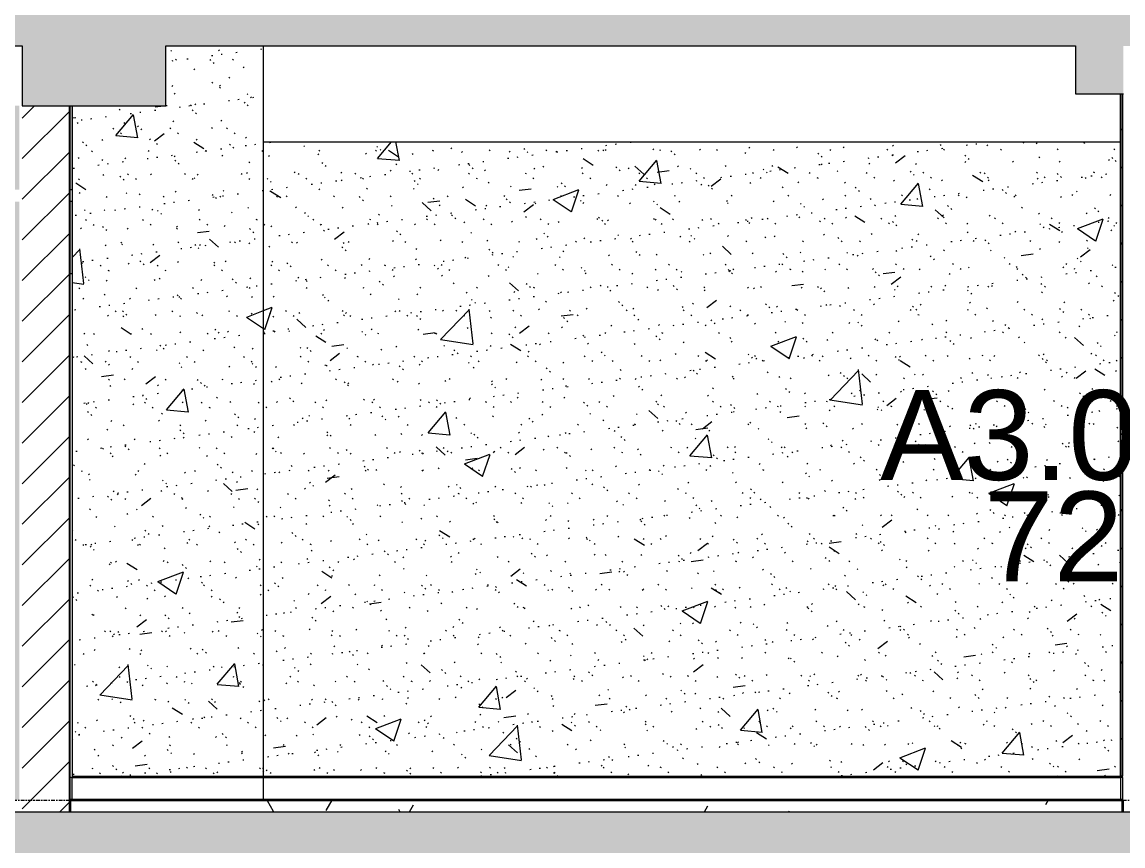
# Model space of a CAD drawing. Header units: millimetres. Extents: x 3451 to 201731, y -8641 to 35300.
# Drawn here: x 167092 to 171691, y 22408 to 25850 of the extents above; entities that cross this region are included whole.
import ezdxf

# ---------------------------------------------------------------- set-up
doc = ezdxf.new("R2010")
doc.units = ezdxf.units.MM
doc.linetypes.add('Centre', pattern=[31.75, 6.35, -4.7625, 15.875, -4.7625])
for name, color, linetype, lineweight in [('0-2', 50, 'Continuous', 5), ('A-AREA-IDEN', 2, 'Continuous', 9), ('A-CLNG', 13, 'Continuous', 9), ('A-DETL-GENF-1', 7, 'Continuous', 9), ('A-DETL-THIN', 151, 'Continuous', 9), ('A-FLOR-1', 10, 'Continuous', 35), ('A-FLOR-HRAL', 11, 'Continuous', 9), ('A-FLOR-HRAL-1', 253, 'Continuous', 9), ('A-FLOR-HRAL-2', 53, 'Continuous', 18), ('A-FLOR-LEVL-2', 51, 'Centre', 9), ('A-FLOR-PATT-4', 67, 'Continuous', 9), ('A-WALL-1', 113, 'Continuous', 25), ('A-WALL-3', 7, 'Continuous', 9), ('A-WALL-PATT-1', 7, 'Continuous', 9), ('A-WALL-PATT-2', 9, 'Continuous', 9), ('A-WALL-PATT-4', 111, 'Continuous', 9), ('I-WALL', 2, 'Continuous', 9), ('I-WALL-1', 7, 'Continuous', 9), ('I-WALL-3', 250, 'Continuous', 25), ('S-BEAM-3', 7, 'Continuous', 9)]:
    doc.layers.add(name, color=color, linetype=linetype, lineweight=lineweight)
doc.styles.add('Arial_1', font='arial.ttf', dxfattribs={"height": 375})
pattern_1 = [(50, (-51987.05, 14125), (1093.104, -95.634), [114.3, -1257.3]), (355, (-51987, 14125), (-211.457, 1146.34), [91.44, -1005.84]), (100.451, (-51896, 14117), (881.656, 1050.7), [97.14, -1068.54]), (46.184, (-51987, 14429.8), (1626.475, -252.26), [171.45, -1885.95]), (96.636, (-51851.5, 14408.8), (1424.42, 1484.57), [145.71, -1602.81]), (351.184, (-51987, 14429.8), (1424.43, 1484.55), [137.16, -1508.76]), (21, (-51834.65, 14353.6), (909.686, -613.59), [114.3, -1257.3]), (326, (-51834.7, 14353.6), (370.81, 1105.13), [91.44, -1005.84]), (71.451, (-51758.8, 14302.5), (1280.503, 491.53), [97.14, -1068.54]), (37.5, (-51987.05, 14125), (18.5313, 507.33), [50.292, -943.356, 50.292, -970.788, -1009.65]), (37.5, (-51987.05, 14125), (18.5313, 507.33), [-2014.728, 50.292, -959.358]), (7.5, (-51987.05, 14125), (400.918, 601.084), [50.292, -531.876, 50.292, -920.496, -384.81]), (7.5, (-51987.05, 14125), (400.918, 601.084), [-1552.956, 50.292, -334.518]), (327.5, (-52326.9, 14125), (813.545, -34.374), [50.292, -330.708, 50.292, -1138.428, -1577.34]), (327.5, (-52326.9, 14125), (813.545, -34.374), [-1569.72, 50.292, -1527.048]), (317.5, (-52479.3, 14125), (888.775, 152.56), [50.292, -445.008, 50.292, -739.14, -1120.14]), (317.5, (-52479.3, 14125), (888.775, 152.56), [-1284.732, 50.292, -1069.848])]
pattern_2 = [(37.5, (-51987.05, 14125), (-4.79953, 146.8239), [5.029, -110.795, 5.029, -124.511, -123.825]), (37.5, (-51987.05, 14125), (-4.79953, 146.8239), [-245.364, 5.029, -118.796]), (7.5, (-51987.05, 14125), (134.8574, 215.0472), [5.029, -57.455, 5.029, -99.365, -40.005]), (7.5, (-51987.05, 14125), (134.8574, 215.0472), [-166.878, 5.029, -34.976]), (327.5, (-52080.78, 14125), (237.29776, 0.4316), [5.029, -33.071, 5.029, -132.131, -179.07]), (327.5, (-52080.78, 14125), (237.29776, 0.4316), [-175.26, 5.029, -174.041]), (317.5, (-52080.78, 14125), (229.067, 66.8792), [5.029, -14.021, 5.029, -84.887, -102.87]), (317.5, (-52080.78, 14125), (229.067, 66.8792), [-108.966, 5.029, -97.841])]

# ---------------------------------------------------------------- blocks, each defined once
blk = doc.blocks.new('NCV_TKTC_KET CAU_rvt-2-TKCS_MẶT CẮT D')
at = {"layer": 'S-BEAM-3'}
for p, q in [((-32526.9, 25350), (-29034.9, 25350)), ((-29034.9, 25350), (-28946.9, 25350))]:
    blk.add_line(p, q, dxfattribs=at)
blk = doc.blocks.new('Railing - Railing-950490-TKCS_MẶT CẮT D')
at = {"layer": 'A-FLOR-HRAL-1'}
for p, q in [((-33326.9, 22695), (-32526.9, 22695)), ((-32526.9, 22600), (-32526.9, 22695)), ((-32526.9, 22695), (-28946.9, 22695))]:
    blk.add_line(p, q, dxfattribs=at)
at = {"layer": 'A-FLOR-HRAL-2'}
for p, q in [((-33326.9, 22695), (-33336.9, 22695)), ((-33336.9, 22695), (-33336.9, 22600)), ((-33326.9, 22600), (-33326.9, 22695)), ((-28936.9, 22695), (-28946.9, 22695)), ((-28946.9, 22695), (-28946.9, 22600)), ((-28936.9, 22600), (-28936.9, 22695)), ((-33336.9, 22600), (-33326.9, 22600)), ((-28946.9, 22600), (-28936.9, 22600))]:
    blk.add_line(p, q, dxfattribs=at)
blk = doc.blocks.new('NCV_TKTC_TANG 6 - 8_rvt-4-TKCS_MẶT CẮT D')
at = {"layer": 'A-FLOR-PATT-4'}
h = blk.add_hatch(dxfattribs=at)
h.set_pattern_fill('FP_33', color=256, style=0, pattern_type=2)
h.set_pattern_definition([(0, (-51987.05, 14125), (609.6, 152.4), [50.292, -406.908, 50.292, -406.908, -2438.4]), (0, (-51987.05, 14125), (609.6, 152.4), [-914.4, 50.292, -864.108, 50.292, -406.908, -1066.8]), (0, (-51987.05, 14125), (609.6, 152.4), [-2286, 50.292, -254.508, 50.292, -711.708]), (120, (-51758.45, 14201.2), (-436.7823, 451.7291), [50.292, -406.908, 50.292, -2845.308]), (120, (-51758.45, 14201.2), (-436.7823, 451.7291), [-507.492, -406.908, 50.292, -864.108, -1524]), (120, (-51758.45, 14201.2), (-436.7823, 451.7291), [-1828.8, 50.292, -406.908, 50.292, -1016.508]), (120, (-51758.45, 14201.2), (-436.7823, 451.7291), [-2336.292, -254.508, 50.292, -711.708]), (240, (-51682.25, 14506), (-172.8177, -604.1291), [50.292, -406.908, 50.292, -406.908, -2438.4]), (240, (-51682.25, 14506), (-172.8177, -604.1291), [-914.4, 50.292, -864.108, 50.292, -406.908, -1066.8]), (240, (-51682.25, 14506), (-172.8177, -604.1291), [-2286, 50.292, -254.508, 50.292, -711.708])])
h.paths.add_polyline_path([(-33000.6, 22550), (-28936.9, 22550), (-28936.9, 22600), (-33336.9, 22600), (-33336.9, 22550)])
at = {"layer": 'A-WALL-PATT-1'}
h = blk.add_hatch(dxfattribs=at)
h.set_pattern_fill('FP_40', color=256, style=0, pattern_type=2)
h.set_pattern_definition([(45, (-51987.05, 14125), (-79.5495, 79.5495), [])])
h.paths.add_polyline_path([(-28936.9, 22700), (-28936.9, 25550), (-28946.9, 25550), (-28946.9, 22700)])
at = {"layer": 'A-WALL-PATT-2'}
h = blk.add_hatch(dxfattribs=at)
h.set_pattern_fill('FP_35', color=256, style=0, pattern_type=2)
h.set_pattern_definition(pattern_1)
h.paths.add_polyline_path([(-33000.6, 22700), (-32526.9, 22700), (-32526.9, 25750), (-32935.3, 25750), (-32935.3, 25500), (-33326.9, 25500), (-33326.9, 22700)])
h = blk.add_hatch(dxfattribs=at)
h.set_pattern_fill('FP_36', color=256, style=0, pattern_type=2)
h.set_pattern_definition(pattern_2)
h.paths.add_polyline_path([(-33000.6, 22700), (-32526.9, 22700), (-32526.9, 25750), (-32935.3, 25750), (-32935.3, 25500), (-33326.9, 25500), (-33326.9, 22700)])
h = blk.add_hatch(dxfattribs=at)
h.set_pattern_fill('FP_35', color=256, style=0, pattern_type=2)
h.set_pattern_definition(pattern_1)
h.paths.add_polyline_path([(-32347.5, 22700), (-28946.9, 22700), (-28946.9, 25350), (-32526.9, 25350), (-32526.9, 22700)])
h = blk.add_hatch(dxfattribs=at)
h.set_pattern_fill('FP_36', color=256, style=0, pattern_type=2)
h.set_pattern_definition(pattern_2)
h.paths.add_polyline_path([(-32347.5, 22700), (-28946.9, 22700), (-28946.9, 25350), (-32526.9, 25350), (-32526.9, 22700)])
at = {"layer": 'A-FLOR-1'}
for p, q in [((-28936.9, 22600), (-33336.9, 22600)), ((-33336.9, 22600), (-33336.9, 22550)), ((-28936.9, 22550), (-28936.9, 22600))]:
    blk.add_line(p, q, dxfattribs=at)
at = {"layer": 'A-WALL-3'}
blk.add_line((-28936.9, 22700), (-28936.9, 25550), dxfattribs=at)
at = {"layer": 'I-WALL-1'}
for p, q in [((-32526.9, 22700), (-32526.9, 25750)), ((-33326.9, 25500), (-33326.9, 22700)), ((-33326.9, 22700), (-32526.9, 22700)), ((-32526.9, 22700), (-28946.9, 22700))]:
    blk.add_line(p, q, dxfattribs=at)
at = {"layer": 'I-WALL-3'}
for p, q in [((-28946.9, 25550), (-28946.9, 22700)), ((-28946.9, 22700), (-28936.9, 22700))]:
    blk.add_line(p, q, dxfattribs=at)
at = {"layer": 'A-FLOR-HRAL'}
blk.add_blockref('Railing - Railing-950490-TKCS_MẶT CẮT D', (0, 0), dxfattribs=at)

msp = doc.modelspace()

# ---------------------------------------------------------------- hatches: boundary and pattern name
at = {"layer": 'A-DETL-GENF-1'}
h = msp.add_hatch(color=256, dxfattribs=at)
h.paths.add_polyline_path([(160443.5, 25350), (160692.2, 25350), (160692.2, 25750), (167092.5, 25750), (167092.5, 25500), (167692.5, 25500), (167692.5, 25750), (171492.9, 25750), (171492.9, 25550), (171692.9, 25550), (171692.9, 25750), (175790.9, 25750), (175790.9, 25350), (176090.9, 25350), (176090.9, 25950), (151265.9, 25948.3), (151265.9, 25550), (151465.9, 25550), (151465.9, 25750), (154892.5, 25750), (154892.5, 25550), (155092.5, 25550), (155092.5, 25750), (156090.8, 25750), (156090.8, 25350), (156392.5, 25350), (156392.5, 25750), (160390.5, 25750), (160390.5, 25350)])
h.paths.add_polyline_path([(130894.7, 25350), (130894.7, 25750), (135595.5, 25750), (135595.5, 25550), (135794.6, 25550), (135794.6, 25750), (138744.6, 25750), (138744.6, 25350), (139044.6, 25350), (139044.6, 25750), (143794.6, 25750), (143794.6, 25550), (143994.6, 25550), (143994.6, 25750), (146969.9, 25750), (146969.9, 25350), (147269.9, 25350), (147269.9, 25750), (148965.9, 25750), (148965.9, 25550), (149165.9, 25551.3), (149165.9, 25950), (128994.6, 25950), (128994.6, 25550), (129194.6, 25550), (129194.6, 25750), (130594.7, 25750), (130594.7, 25350)])
h.paths.add_polyline_path([(122694.6, 25350), (122694.6, 25950), (122392.5, 25950), (122392.5, 25350)])
h.paths.add_polyline_path([(126628.8, 25550), (126828.8, 25550), (126828.8, 25750), (128244.5, 25750), (128244.5, 25550), (128444.5, 25550), (128443, 25950), (126628.8, 25950)])
h = msp.add_hatch(color=256, dxfattribs=at)
h.paths.add_polyline_path([(160692.2, 21950), (160692.2, 22350), (167092.5, 22350), (167092.5, 22100), (167692.5, 22100), (167692.5, 22350), (171492.9, 22350), (171492.9, 22150), (171692.9, 22150), (171692.9, 22350), (175790.9, 22350), (175790.9, 21950), (176090.9, 21950), (176090.9, 22550), (151265.9, 22550), (151265.9, 22150), (151467.6, 22150), (151467.6, 22350), (154892.5, 22350), (154892.5, 22150), (155092.5, 22150), (155092.5, 22350), (156090.8, 22350), (156090.8, 21950), (156392.5, 21950), (156392.5, 22350), (160390.5, 22350), (160390.5, 21950), (160443.5, 21950)])
h.paths.add_polyline_path([(122694.6, 21950), (122694.6, 22550), (122392.5, 22550), (122392.5, 21950)])
h.paths.add_polyline_path([(138892.2, 21950), (139044.6, 21950), (139044.6, 22350), (143794.6, 22350), (143794.6, 22150), (143994.6, 22150), (143994.6, 22350), (146969.9, 22350), (146969.9, 21950), (147269.9, 21950), (147269.9, 22350), (148965.9, 22350), (148965.9, 22150), (149165.9, 22151.3), (149165.9, 22550), (128994.6, 22550), (128994.6, 22150), (129194.6, 22150), (129194.6, 22350), (130594.7, 22350), (130594.7, 21950), (130894.7, 21950), (130894.7, 22350), (135595.5, 22350), (135595.5, 22150), (135794.6, 22150), (135794.6, 22350), (138744.6, 22350), (138744.6, 21950)])
h.paths.add_polyline_path([(126628.8, 22150), (126828.8, 22150), (126828.8, 22350), (128244.5, 22350), (128244.5, 22150), (128444.5, 22150), (128443, 22550), (126628.8, 22550)])
at = {"layer": 'A-WALL-PATT-4'}
h = msp.add_hatch(dxfattribs=at)
h.set_pattern_fill('FP_35', color=256, style=0, pattern_type=2)
h.set_pattern_definition([(50, (148640.8, 14125), (1093.104, -95.634), [114.3, -1257.3]), (355, (148640.8, 14125), (-211.457, 1146.34), [91.44, -1005.84]), (100.451, (148731.9, 14117), (881.656, 1050.7), [97.14, -1068.54]), (46.184, (148640.8, 14429.8), (1626.475, -252.26), [171.45, -1885.95]), (96.636, (148776.3, 14408.8), (1424.42, 1484.57), [145.71, -1602.81]), (351.184, (148640.8, 14429.8), (1424.43, 1484.55), [137.16, -1508.76]), (21, (148793.2, 14353.6), (909.686, -613.59), [114.3, -1257.3]), (326, (148793.2, 14353.6), (370.81, 1105.13), [91.44, -1005.84]), (71.451, (148869, 14302.5), (1280.503, 491.53), [97.14, -1068.54]), (37.5, (148640.8, 14125), (18.5313, 507.33), [50.292, -943.356, 50.292, -970.788, -1009.65]), (37.5, (148640.8, 14125), (18.5313, 507.33), [-2014.728, 50.292, -959.358]), (7.5, (148640.8, 14125), (400.918, 601.084), [50.292, -531.876, 50.292, -920.496, -384.81]), (7.5, (148640.8, 14125), (400.918, 601.084), [-1552.956, 50.292, -334.518]), (327.5, (148300.93, 14125), (813.545, -34.374), [50.292, -330.708, 50.292, -1138.428, -1577.34]), (327.5, (148300.93, 14125), (813.545, -34.374), [-1569.72, 50.292, -1527.048]), (317.5, (148148.5, 14125), (888.775, 152.56), [50.292, -445.008, 50.292, -739.14, -1120.14]), (317.5, (148148.5, 14125), (888.775, 152.56), [-1284.73, 50.29, -1069.85])])
h.paths.add_polyline_path([(167080.9, 22600), (167080.9, 25100), (167000.9, 25100), (167000.9, 22600)])
h.paths.add_polyline_path([(169586.5, 22695), (171030.9, 22695), (171030.9, 22700), (168232.5, 22700), (168232.5, 22695), (168280.3, 22695)])
h.paths.add_polyline_path([(167300.9, 24800), (167300.9, 25100), (167290.9, 25100), (167290.9, 24800)])
h.paths.add_polyline_path([(167080.9, 25150), (167080.9, 25500), (167000.9, 25500), (167000.9, 25150)])
h.paths.add_polyline_path([(167290.9, 25150), (167300.9, 25150), (167300.9, 25500), (167290.9, 25500), (167290.9, 25261.7)])
h.paths.add_polyline_path([(167080.9, 25980), (167080.9, 26000), (167000.9, 26000), (167000.9, 25980), (167080.8, 25980)])
h = msp.add_hatch(dxfattribs=at)
h.set_pattern_fill('FP_36', color=256, style=0, pattern_type=2)
h.set_pattern_definition([(37.5, (148640.78, 14125), (-4.79953, 146.8239), [5.029, -110.795, 5.029, -124.511, -123.825]), (37.5, (148640.78, 14125), (-4.79953, 146.8239), [-245.364, 5.029, -118.796]), (7.5, (148640.78, 14125), (134.8574, 215.0472), [5.029, -57.455, 5.029, -99.365, -40.005]), (7.5, (148640.78, 14125), (134.8574, 215.0472), [-166.878, 5.029, -34.976]), (327.5, (148547.06, 14125), (237.29776, 0.4316), [5.029, -33.071, 5.029, -132.131, -179.07]), (327.5, (148547.06, 14125), (237.29776, 0.4316), [-175.26, 5.029, -174.041]), (317.5, (148547.06, 14125), (229.067, 66.8792), [5.029, -14.021, 5.029, -84.887, -102.87]), (317.5, (148547.06, 14125), (229.067, 66.8792), [-108.966, 5.029, -97.841])])
h.paths.add_polyline_path([(167080.9, 22600), (167080.9, 25100), (167000.9, 25100), (167000.9, 22600)])
h.paths.add_polyline_path([(169586.5, 22695), (171030.9, 22695), (171030.9, 22700), (168232.5, 22700), (168232.5, 22695), (168280.3, 22695)])
h.paths.add_polyline_path([(167300.9, 24800), (167300.9, 25100), (167290.9, 25100), (167290.9, 24800)])
h.paths.add_polyline_path([(167080.9, 25150), (167080.9, 25500), (167000.9, 25500), (167000.9, 25150)])
h.paths.add_polyline_path([(167290.9, 25150), (167300.9, 25150), (167300.9, 25500), (167290.9, 25500), (167290.9, 25261.7)])
h.paths.add_polyline_path([(167080.9, 25980), (167080.9, 26000), (167000.9, 26000), (167000.9, 25980), (167080.8, 25980)])
h = msp.add_hatch(dxfattribs=at)
h.set_pattern_fill('FP_32', color=256, style=0, pattern_type=2)
h.set_pattern_definition([(45, (148640.78, 14125), (-84.8528, 84.8528), [])])
h.paths.add_polyline_path([(167290.9, 22550), (167290.9, 25500), (167092.5, 25500), (167092.5, 22550)])

# ---------------------------------------------------------------- linework, layer by layer
at = {"layer": 'A-CLNG'}
for p, q in [((167290.9, 25150), (167300.9, 25150)), ((167300.9, 25100), (167290.9, 25100))]:
    msp.add_line(p, q, dxfattribs=at)
at = {"layer": 'A-DETL-THIN'}
for p, q in [((160692.2, 25750), (167092.5, 25750)), ((167092.5, 25750), (167092.5, 25500)), ((167692.5, 25500), (167692.5, 25750)), ((167692.5, 25750), (171492.9, 25750)), ((171492.9, 25750), (171492.9, 25550)), ((171492.9, 25550), (171692.9, 25550)), ((167092.5, 25500), (167692.5, 25500)), ((176090.9, 22550), (152037.7, 22550))]:
    msp.add_line(p, q, dxfattribs=at)
at = {"layer": 'A-FLOR-LEVL-2'}
msp.add_line((106972.4, 22600), (198239.7, 22600), dxfattribs=at)
at = {"layer": 'A-WALL-1'}
msp.add_line((167290.9, 22550), (167290.9, 25500), dxfattribs=at)
at = {"layer": 'I-WALL'}
for p, q in [((167290.9, 24800), (167300.9, 24800)), ((168232.5, 22700), (168232.5, 22695)), ((171030.9, 22695), (171030.9, 22700))]:
    msp.add_line(p, q, dxfattribs=at)

# ---------------------------------------------------------------- block references
at = {"layer": '0-2'}
for name in ['NCV_TKTC_KET CAU_rvt-2-TKCS_MẶT CẮT D', 'NCV_TKTC_TANG 6 - 8_rvt-4-TKCS_MẶT CẮT D']:
    msp.add_blockref(name, (200627.8, 0), dxfattribs=at)

# ---------------------------------------------------------------- texts
at = {"layer": 'A-AREA-IDEN', "char_height": 375, "line_spacing_factor": 0.936439, "style": 'Arial_1'}
for s, insert, width, attachment_point in [('\\pt7.5,15,22.5,30,37.5,45,52.5,60,67.5,75,82.5,90,97.5,105,112.5,120,127.5,135,142.5,150,157.5,165,172.5,180,187.5,195,202.5,210,217.5,225,232.5,240;A3.07.11', (171724.7, 23932.1), 2094, 8), ('\\pt7.5,15,22.5,30,37.5,45,52.5,60,67.5,75,82.5,90,97.5,105,112.5,120,127.5,135,142.5,150,157.5,165,172.5,180,187.5,195,202.5,210,217.5,225,232.5,240;72 m²', (171779, 23701.6), 1359, 5)]:
    msp.add_mtext(s, dxfattribs=dict(at, insert=insert, width=width, attachment_point=attachment_point))

doc.saveas('drawing.dxf')
